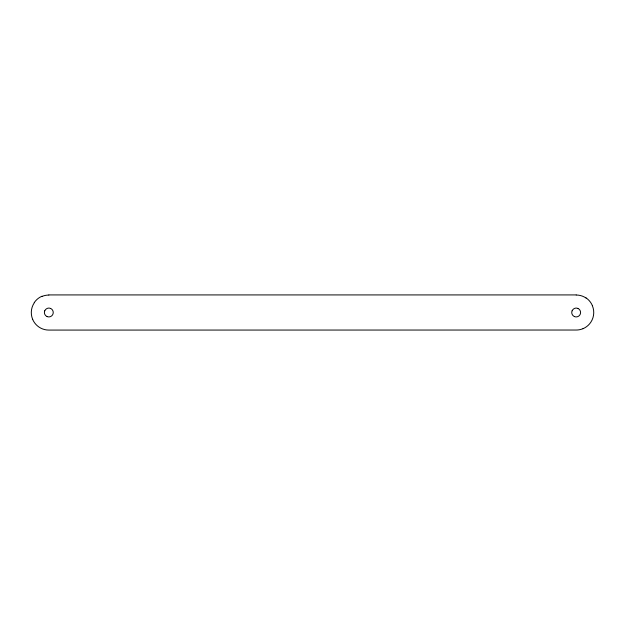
<?xml version="1.0" encoding="UTF-8"?>
<svg xmlns="http://www.w3.org/2000/svg" width="625" height="625" viewBox="0 0 625 625"><rect width="100%" height="100%" fill="white"/><g stroke="black" fill="none" stroke-linecap="round" stroke-linejoin="round"><path stroke-width="0.94" d="M48.828 294.922L576.172 294.922M47.109 316.547A4.406 4.406 0 0 0 48.828 316.898A4.375 4.375 0 0 0 51.297 316.133A4.406 4.406 0 0 0 52.875 314.211A4.375 4.375 0 0 0 52.477 310.055A4.406 4.406 0 0 0 50.539 308.438M44.766 310.773A4.406 4.406 0 0 0 45.172 314.961A4.375 4.375 0 0 0 47.141 316.539M44.82 310.797A4.375 4.375 0 0 1 46.398 308.883A4.406 4.406 0 0 1 48.828 308.086A4.375 4.375 0 0 1 50.547 308.477M574.445 316.547A4.406 4.406 0 0 0 576.172 316.898A4.375 4.375 0 0 0 578.641 316.133A4.406 4.406 0 0 0 580.219 314.211A4.375 4.375 0 0 0 579.812 310.055A4.406 4.406 0 0 0 577.883 308.438M572.102 310.773A4.406 4.406 0 0 0 572.516 314.961A4.375 4.375 0 0 0 574.484 316.539M572.164 310.797A4.375 4.375 0 0 1 573.742 308.883A4.406 4.406 0 0 1 576.172 308.086A4.375 4.375 0 0 1 577.891 308.477M592.367 305.719A17.5 17.5 0 0 1 590.75 322.328A17.633 17.633 0 0 1 583.016 328.695M583.062 328.648A17.5 17.5 0 0 1 576.219 330.031L48.828 330.078A17.5 17.5 0 0 1 39 327.078A17.633 17.633 0 0 1 32.633 319.344M576.219 295.023A17.5 17.5 0 0 1 586.047 298.023M586 297.852A17.633 17.633 0 0 1 592.367 305.586M32.68 319.391A17.5 17.5 0 0 1 34.297 302.773M41.984 296.453A17.5 17.5 0 0 1 48.828 295.07M34.25 302.602A17.633 17.633 0 0 1 41.984 296.227"/></g></svg>
